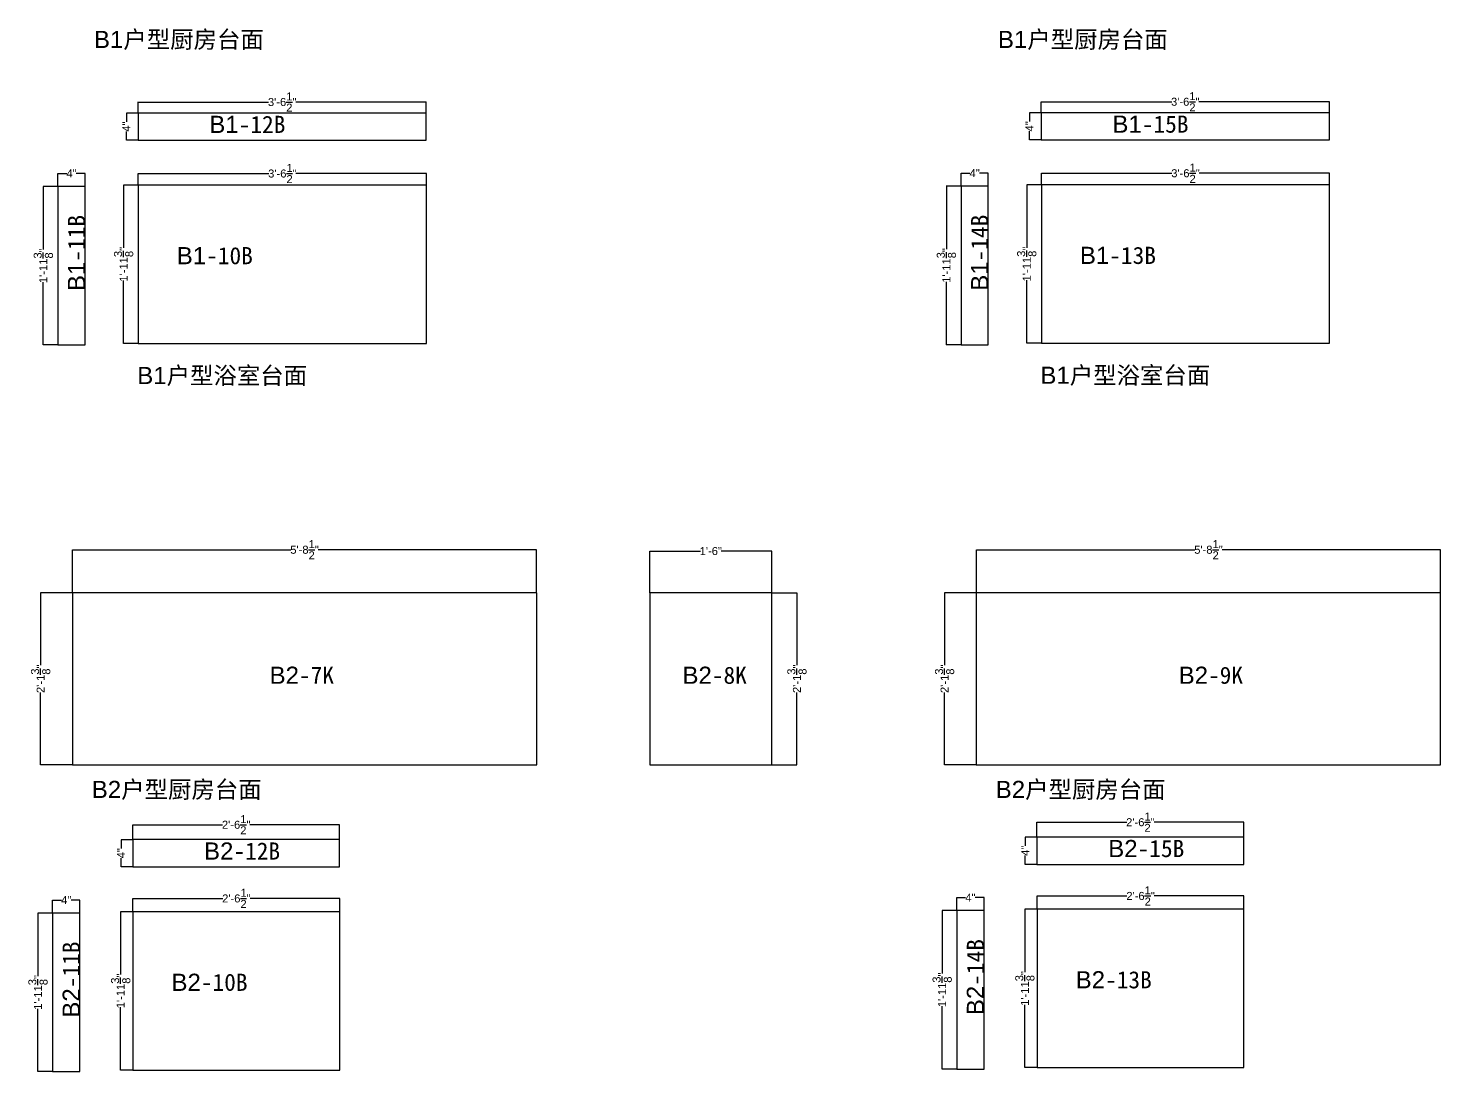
# Model space of a CAD drawing. Header units: inches. Extents: x -997106 to 39633, y -30199 to 1961.
# Drawn here: x 11702 to 16996, y -10255 to -6343 of the extents above; entities that cross this region are included whole.
import ezdxf

# ---------------------------------------------------------------- set-up
doc = ezdxf.new("R2010")
doc.units = ezdxf.units.IN
doc.header["$MEASUREMENT"] = 0
doc.layers.get('Defpoints').update_dxf_attribs({"color": 3})
doc.layers.add('编号', color=10, linetype='Continuous', plot=False)
doc.styles.get("Standard").update_dxf_attribs({"font": 'arial.ttf'})
doc.dimstyles.get("Standard").update_dxf_attribs({"dimtxt": 30, "dimasz": 1, "dimexe": 0.18, "dimexo": 0.0625, "dimgap": 0.09, "dimtad": 0, "dimtoh": 1, "dimdec": 4, "dimlfac": 0.03937, "dimzin": 0, "dimdsep": 46, "dimlunit": 4, "dimtxsty": 'Standard', "dimblk": 'ARCHTICK', "dimcen": 1, "dimadec": 0, "dimazin": 0, "dimtfac": 1, "dimtdec": 4, "dimtix": 1, "dimtofl": 0, "dimtmove": 2, "dimatfit": 3, "dimldrblk": 'ARCHTICK', "dimfxl": 1, "dimtolj": 1, "dimtzin": 0, "dimarcsym": 0})

# ---------------------------------------------------------------- blocks, each defined once
blk = doc.blocks.new('_ArchTick')
at = {"color": 0, "linetype": 'ByBlock', "const_width": 0.15}
blk.add_lwpolyline([(-0.5, -0.5), (0.5, 0.5)], dxfattribs=at)
blk = doc.blocks.new('*D186')
at = {"color": 0, "lineweight": -2, "transparency": 16777216}
for p, q in [((11867.6, -8458.8), (11867.6, -8297.6)), ((11867.6, -8297.8), (12686.7, -8297.8)), ((13607.6, -8297.8), (12788.5, -8297.8)), ((13607.6, -8458.8), (13607.6, -8297.6))]:
    blk.add_line(p, q, dxfattribs=at)
at = {"layer": 'Defpoints', "color": 0, "transparency": 16777216}
for p in [(13607.6, -8297.8), (11867.6, -8458.9), (13607.6, -8458.9)]:
    blk.add_point(p, dxfattribs=at)
at = {"color": 0, "lineweight": -2, "transparency": 16777216, "rotation": 180}
blk.add_blockref('_ArchTick', (11867.6, -8297.8), dxfattribs=at)
at = {"color": 0, "lineweight": -2, "transparency": 16777216}
blk.add_blockref('_ArchTick', (13607.6, -8297.8), dxfattribs=at)
at = {"color": 0, "transparency": 16777216, "insert": (12737.6, -8297.8), "char_height": 30, "attachment_point": 5}
blk.add_mtext('\\A1;5\'-8{\\H1x;\\S1/2;}"', dxfattribs=at)
blk = doc.blocks.new('*D187')
at = {"color": 0, "lineweight": -2, "transparency": 16777216}
for p, q in [((11867.6, -8458.9), (11748.5, -8458.9)), ((11748.6, -8458.9), (11748.6, -8730.3)), ((11748.6, -9103.9), (11748.6, -8832.5)), ((11867.6, -9103.9), (11748.5, -9103.9))]:
    blk.add_line(p, q, dxfattribs=at)
at = {"layer": 'Defpoints', "color": 0, "transparency": 16777216}
for p in [(11867.6, -8458.9), (11748.6, -9103.9), (11867.6, -9103.9)]:
    blk.add_point(p, dxfattribs=at)
at = {"color": 0, "lineweight": -2, "transparency": 16777216}
for p, rotation in [((11748.6, -8458.9), 90), ((11748.6, -9103.9), 270)]:
    blk.add_blockref('_ArchTick', p, dxfattribs=dict(at, rotation=rotation))
at = {"color": 0, "transparency": 16777216, "insert": (11748.6, -8781.4), "char_height": 30, "attachment_point": 5, "rotation": 90}
blk.add_mtext('\\A1;2\'-1{\\H1x;\\S3/8;}"', dxfattribs=at)
blk = doc.blocks.new('*D188')
at = {"color": 0, "lineweight": -2, "transparency": 16777216}
for p, q in [((14031.8, -8458.8), (14031.8, -8302.6)), ((14031.8, -8302.8), (14221.7, -8302.8)), ((14488.8, -8302.8), (14298.8, -8302.8)), ((14488.8, -8458.8), (14488.8, -8302.6))]:
    blk.add_line(p, q, dxfattribs=at)
at = {"layer": 'Defpoints', "color": 0, "transparency": 16777216}
for p in [(14488.8, -8302.8), (14031.8, -8458.9), (14488.8, -8458.9)]:
    blk.add_point(p, dxfattribs=at)
at = {"color": 0, "lineweight": -2, "transparency": 16777216, "rotation": 180}
blk.add_blockref('_ArchTick', (14031.8, -8302.8), dxfattribs=at)
at = {"color": 0, "lineweight": -2, "transparency": 16777216}
blk.add_blockref('_ArchTick', (14488.8, -8302.8), dxfattribs=at)
at = {"color": 0, "transparency": 16777216, "insert": (14260.3, -8302.8), "char_height": 30, "attachment_point": 5}
blk.add_mtext('\\A1;1\'-6"', dxfattribs=at)
blk = doc.blocks.new('*D189')
at = {"color": 0, "lineweight": -2, "transparency": 16777216}
for p, q in [((14488.8, -8458.9), (14583.2, -8458.9)), ((14583, -8458.9), (14583, -8730.3)), ((14583, -9103.9), (14583, -8832.5)), ((14488.8, -9103.9), (14583.2, -9103.9))]:
    blk.add_line(p, q, dxfattribs=at)
at = {"layer": 'Defpoints', "color": 0, "transparency": 16777216}
for p in [(14488.8, -8458.9), (14488.8, -9103.9), (14583, -9103.9)]:
    blk.add_point(p, dxfattribs=at)
at = {"color": 0, "lineweight": -2, "transparency": 16777216}
for p, rotation in [((14583, -8458.9), 90), ((14583, -9103.9), 270)]:
    blk.add_blockref('_ArchTick', p, dxfattribs=dict(at, rotation=rotation))
at = {"color": 0, "transparency": 16777216, "insert": (14583, -8781.4), "char_height": 30, "attachment_point": 5, "rotation": 90}
blk.add_mtext('\\A1;2\'-1{\\H1x;\\S3/8;}"', dxfattribs=at)
blk = doc.blocks.new('*D190')
at = {"color": 0, "lineweight": -2, "transparency": 16777216}
for p, q in [((15255.4, -8458.8), (15255.4, -8297.6)), ((15255.4, -8297.8), (16074.5, -8297.8)), ((16995.4, -8297.8), (16176.3, -8297.8)), ((16995.4, -8458.8), (16995.4, -8297.6))]:
    blk.add_line(p, q, dxfattribs=at)
at = {"layer": 'Defpoints', "color": 0, "transparency": 16777216}
for p in [(16995.4, -8297.8), (15255.4, -8458.9), (16995.4, -8458.9)]:
    blk.add_point(p, dxfattribs=at)
at = {"color": 0, "lineweight": -2, "transparency": 16777216, "rotation": 180}
blk.add_blockref('_ArchTick', (15255.4, -8297.8), dxfattribs=at)
at = {"color": 0, "lineweight": -2, "transparency": 16777216}
blk.add_blockref('_ArchTick', (16995.4, -8297.8), dxfattribs=at)
at = {"color": 0, "transparency": 16777216, "insert": (16125.4, -8297.8), "char_height": 30, "attachment_point": 5}
blk.add_mtext('\\A1;5\'-8{\\H1x;\\S1/2;}"', dxfattribs=at)
blk = doc.blocks.new('*D191')
at = {"color": 0, "lineweight": -2, "transparency": 16777216}
for p, q in [((15255.3, -8458.9), (15136.2, -8458.9)), ((15136.4, -8458.9), (15136.4, -8730.3)), ((15136.4, -9103.9), (15136.4, -8832.5)), ((15255.3, -9103.9), (15136.2, -9103.9))]:
    blk.add_line(p, q, dxfattribs=at)
at = {"layer": 'Defpoints', "color": 0, "transparency": 16777216}
for p in [(15255.4, -8458.9), (15136.4, -9103.9), (15255.4, -9103.9)]:
    blk.add_point(p, dxfattribs=at)
at = {"color": 0, "lineweight": -2, "transparency": 16777216}
for p, rotation in [((15136.4, -8458.9), 90), ((15136.4, -9103.9), 270)]:
    blk.add_blockref('_ArchTick', p, dxfattribs=dict(at, rotation=rotation))
at = {"color": 0, "transparency": 16777216, "insert": (15136.4, -8781.4), "char_height": 30, "attachment_point": 5, "rotation": 90}
blk.add_mtext('\\A1;2\'-1{\\H1x;\\S3/8;}"', dxfattribs=at)
blk = doc.blocks.new('*D813')
at = {"color": 0, "lineweight": -2, "transparency": 16777216}
for p, q in [((11813.3, -6936), (11758.3, -6936)), ((11758.5, -6936), (11758.5, -7171.9)), ((11758.5, -7530), (11758.5, -7294.1)), ((11813.3, -7530), (11758.3, -7530))]:
    blk.add_line(p, q, dxfattribs=at)
at = {"layer": 'Defpoints', "color": 0, "transparency": 16777216}
for p in [(11813.4, -6936), (11758.5, -7530), (11813.4, -7530)]:
    blk.add_point(p, dxfattribs=at)
at = {"color": 0, "lineweight": -2, "transparency": 16777216}
for p, rotation in [((11758.5, -6936), 90), ((11758.5, -7530), 270)]:
    blk.add_blockref('_ArchTick', p, dxfattribs=dict(at, rotation=rotation))
at = {"color": 0, "transparency": 16777216, "insert": (11758.5, -7233), "char_height": 30, "attachment_point": 5, "rotation": 90}
blk.add_mtext('\\A1;1\'-11{\\H1x;\\S3/8;}"', dxfattribs=at)
blk = doc.blocks.new('*D814')
at = {"color": 0, "lineweight": -2, "transparency": 16777216}
for p, q in [((11813.4, -6936), (11813.4, -6886.8)), ((11813.4, -6886.9), (11846.5, -6886.9)), ((11915.4, -6886.9), (11882.3, -6886.9)), ((11915.4, -6936), (11915.4, -6886.8))]:
    blk.add_line(p, q, dxfattribs=at)
at = {"layer": 'Defpoints', "color": 0, "transparency": 16777216}
for p in [(11915.4, -6886.9), (11813.4, -6936), (11915.4, -6936)]:
    blk.add_point(p, dxfattribs=at)
at = {"color": 0, "lineweight": -2, "transparency": 16777216, "rotation": 180}
blk.add_blockref('_ArchTick', (11813.4, -6886.9), dxfattribs=at)
at = {"color": 0, "lineweight": -2, "transparency": 16777216}
blk.add_blockref('_ArchTick', (11915.4, -6886.9), dxfattribs=at)
at = {"color": 0, "transparency": 16777216, "insert": (11864.4, -6886.9), "char_height": 30, "attachment_point": 5}
blk.add_mtext('\\A1;4"', dxfattribs=at)
blk = doc.blocks.new('*D812')
at = {"color": 0, "lineweight": -2, "transparency": 16777216}
for p, q in [((12113.8, -6660.5), (12069.8, -6660.5)), ((12069.9, -6660.5), (12069.9, -6693.6)), ((12113.8, -6762.5), (12069.8, -6762.5)), ((12069.9, -6762.5), (12069.9, -6729.4))]:
    blk.add_line(p, q, dxfattribs=at)
at = {"layer": 'Defpoints', "color": 0, "transparency": 16777216}
for p in [(12113.8, -6660.5), (12069.9, -6762.5), (12113.8, -6762.5)]:
    blk.add_point(p, dxfattribs=at)
at = {"color": 0, "lineweight": -2, "transparency": 16777216}
for p, rotation in [((12069.9, -6660.5), 90), ((12069.9, -6762.5), 270)]:
    blk.add_blockref('_ArchTick', p, dxfattribs=dict(at, rotation=rotation))
at = {"color": 0, "transparency": 16777216, "insert": (12069.9, -6711.5), "char_height": 30, "attachment_point": 5, "rotation": 90}
blk.add_mtext('\\A1;4"', dxfattribs=at)
blk = doc.blocks.new('*D815')
at = {"color": 0, "lineweight": -2, "transparency": 16777216}
for p, q in [((12114.6, -6930.6), (12114.6, -6887.2)), ((12114.6, -6887.3), (12603.7, -6887.3)), ((13194.6, -6887.3), (12705.4, -6887.3)), ((13194.6, -6930.6), (13194.6, -6887.2))]:
    blk.add_line(p, q, dxfattribs=at)
at = {"layer": 'Defpoints', "color": 0, "transparency": 16777216}
for p in [(12114.6, -6930.6), (13194.6, -6887.3), (13194.6, -6930.6)]:
    blk.add_point(p, dxfattribs=at)
at = {"color": 0, "lineweight": -2, "transparency": 16777216, "rotation": 180}
blk.add_blockref('_ArchTick', (12114.6, -6887.3), dxfattribs=at)
at = {"color": 0, "lineweight": -2, "transparency": 16777216}
blk.add_blockref('_ArchTick', (13194.6, -6887.3), dxfattribs=at)
at = {"color": 0, "transparency": 16777216, "insert": (12654.6, -6887.3), "char_height": 30, "attachment_point": 5}
blk.add_mtext('\\A1;3\'-6{\\H1x;\\S1/2;}"', dxfattribs=at)
blk = doc.blocks.new('*D816')
at = {"color": 0, "lineweight": -2, "transparency": 16777216}
for p, q in [((12113.8, -6660.4), (12113.8, -6619.1)), ((12113.8, -6619.3), (12602.9, -6619.3)), ((13193.8, -6619.3), (12704.7, -6619.3)), ((13193.8, -6660.4), (13193.8, -6619.1))]:
    blk.add_line(p, q, dxfattribs=at)
at = {"layer": 'Defpoints', "color": 0, "transparency": 16777216}
for p in [(12113.8, -6660.5), (13193.8, -6619.3), (13193.8, -6660.5)]:
    blk.add_point(p, dxfattribs=at)
at = {"color": 0, "lineweight": -2, "transparency": 16777216, "rotation": 180}
blk.add_blockref('_ArchTick', (12113.8, -6619.3), dxfattribs=at)
at = {"color": 0, "lineweight": -2, "transparency": 16777216}
blk.add_blockref('_ArchTick', (13193.8, -6619.3), dxfattribs=at)
at = {"color": 0, "transparency": 16777216, "insert": (12653.8, -6619.3), "char_height": 30, "attachment_point": 5}
blk.add_mtext('\\A1;3\'-6{\\H1x;\\S1/2;}"', dxfattribs=at)
blk = doc.blocks.new('*D817')
at = {"color": 0, "lineweight": -2, "transparency": 16777216}
for p, q in [((12114.5, -6930.6), (12059.4, -6930.6)), ((12059.6, -6930.6), (12059.6, -7166.5)), ((12059.6, -7524.6), (12059.6, -7288.7)), ((12114.5, -7524.6), (12059.4, -7524.6))]:
    blk.add_line(p, q, dxfattribs=at)
at = {"layer": 'Defpoints', "color": 0, "transparency": 16777216}
for p in [(12114.6, -6930.6), (12059.6, -7524.6), (12114.6, -7524.6)]:
    blk.add_point(p, dxfattribs=at)
at = {"color": 0, "lineweight": -2, "transparency": 16777216}
for p, rotation in [((12059.6, -6930.6), 90), ((12059.6, -7524.6), 270)]:
    blk.add_blockref('_ArchTick', p, dxfattribs=dict(at, rotation=rotation))
at = {"color": 0, "transparency": 16777216, "insert": (12059.6, -7227.6), "char_height": 30, "attachment_point": 5, "rotation": 90}
blk.add_mtext('\\A1;1\'-11{\\H1x;\\S3/8;}"', dxfattribs=at)
blk = doc.blocks.new('*D819')
at = {"color": 0, "lineweight": -2, "transparency": 16777216}
for p, q in [((15198, -6935), (15142.9, -6935)), ((15143.1, -6935), (15143.1, -7170.9)), ((15143.1, -7529), (15143.1, -7293.1)), ((15198, -7529), (15142.9, -7529))]:
    blk.add_line(p, q, dxfattribs=at)
at = {"layer": 'Defpoints', "color": 0, "transparency": 16777216}
for p in [(15198.1, -6935), (15143.1, -7529), (15198.1, -7529)]:
    blk.add_point(p, dxfattribs=at)
at = {"color": 0, "lineweight": -2, "transparency": 16777216}
for p, rotation in [((15143.1, -6935), 90), ((15143.1, -7529), 270)]:
    blk.add_blockref('_ArchTick', p, dxfattribs=dict(at, rotation=rotation))
at = {"color": 0, "transparency": 16777216, "insert": (15143.1, -7232), "char_height": 30, "attachment_point": 5, "rotation": 90}
blk.add_mtext('\\A1;1\'-11{\\H1x;\\S3/8;}"', dxfattribs=at)
blk = doc.blocks.new('*D820')
at = {"color": 0, "lineweight": -2, "transparency": 16777216}
for p, q in [((15198.1, -6935), (15198.1, -6885.8)), ((15198.1, -6885.9), (15231.1, -6885.9)), ((15300.1, -6885.9), (15267, -6885.9)), ((15300.1, -6935), (15300.1, -6885.8))]:
    blk.add_line(p, q, dxfattribs=at)
at = {"layer": 'Defpoints', "color": 0, "transparency": 16777216}
for p in [(15300.1, -6885.9), (15198.1, -6935), (15300.1, -6935)]:
    blk.add_point(p, dxfattribs=at)
at = {"color": 0, "lineweight": -2, "transparency": 16777216, "rotation": 180}
blk.add_blockref('_ArchTick', (15198.1, -6885.9), dxfattribs=at)
at = {"color": 0, "lineweight": -2, "transparency": 16777216}
blk.add_blockref('_ArchTick', (15300.1, -6885.9), dxfattribs=at)
at = {"color": 0, "transparency": 16777216, "insert": (15249.1, -6885.9), "char_height": 30, "attachment_point": 5}
blk.add_mtext('\\A1;4"', dxfattribs=at)
blk = doc.blocks.new('*D818')
at = {"color": 0, "lineweight": -2, "transparency": 16777216}
for p, q in [((15498.4, -6659.5), (15454.4, -6659.5)), ((15454.6, -6659.5), (15454.6, -6692.6)), ((15498.4, -6761.5), (15454.4, -6761.5)), ((15454.6, -6761.5), (15454.6, -6728.4))]:
    blk.add_line(p, q, dxfattribs=at)
at = {"layer": 'Defpoints', "color": 0, "transparency": 16777216}
for p in [(15498.5, -6659.5), (15454.6, -6761.5), (15498.5, -6761.5)]:
    blk.add_point(p, dxfattribs=at)
at = {"color": 0, "lineweight": -2, "transparency": 16777216}
for p, rotation in [((15454.6, -6659.5), 90), ((15454.6, -6761.5), 270)]:
    blk.add_blockref('_ArchTick', p, dxfattribs=dict(at, rotation=rotation))
at = {"color": 0, "transparency": 16777216, "insert": (15454.6, -6710.5), "char_height": 30, "attachment_point": 5, "rotation": 90}
blk.add_mtext('\\A1;4"', dxfattribs=at)
blk = doc.blocks.new('*D821')
at = {"color": 0, "lineweight": -2, "transparency": 16777216}
for p, q in [((15499.2, -6929.6), (15499.2, -6886.2)), ((15499.2, -6886.3), (15988.3, -6886.3)), ((16579.2, -6886.3), (16090.1, -6886.3)), ((16579.2, -6929.6), (16579.2, -6886.2))]:
    blk.add_line(p, q, dxfattribs=at)
at = {"layer": 'Defpoints', "color": 0, "transparency": 16777216}
for p in [(15499.2, -6929.6), (16579.2, -6886.3), (16579.2, -6929.6)]:
    blk.add_point(p, dxfattribs=at)
at = {"color": 0, "lineweight": -2, "transparency": 16777216, "rotation": 180}
blk.add_blockref('_ArchTick', (15499.2, -6886.3), dxfattribs=at)
at = {"color": 0, "lineweight": -2, "transparency": 16777216}
blk.add_blockref('_ArchTick', (16579.2, -6886.3), dxfattribs=at)
at = {"color": 0, "transparency": 16777216, "insert": (16039.2, -6886.3), "char_height": 30, "attachment_point": 5}
blk.add_mtext('\\A1;3\'-6{\\H1x;\\S1/2;}"', dxfattribs=at)
blk = doc.blocks.new('*D822')
at = {"color": 0, "lineweight": -2, "transparency": 16777216}
for p, q in [((15498.5, -6659.4), (15498.5, -6618.1)), ((15498.5, -6618.3), (15987.6, -6618.3)), ((16578.5, -6618.3), (16089.4, -6618.3)), ((16578.5, -6659.4), (16578.5, -6618.1))]:
    blk.add_line(p, q, dxfattribs=at)
at = {"layer": 'Defpoints', "color": 0, "transparency": 16777216}
for p in [(15498.5, -6659.5), (16578.5, -6618.3), (16578.5, -6659.5)]:
    blk.add_point(p, dxfattribs=at)
at = {"color": 0, "lineweight": -2, "transparency": 16777216, "rotation": 180}
blk.add_blockref('_ArchTick', (15498.5, -6618.3), dxfattribs=at)
at = {"color": 0, "lineweight": -2, "transparency": 16777216}
blk.add_blockref('_ArchTick', (16578.5, -6618.3), dxfattribs=at)
at = {"color": 0, "transparency": 16777216, "insert": (16038.5, -6618.3), "char_height": 30, "attachment_point": 5}
blk.add_mtext('\\A1;3\'-6{\\H1x;\\S1/2;}"', dxfattribs=at)
blk = doc.blocks.new('*D823')
at = {"color": 0, "lineweight": -2, "transparency": 16777216}
for p, q in [((15499.2, -6929.6), (15444.1, -6929.6)), ((15444.3, -6929.6), (15444.3, -7165.5)), ((15444.3, -7523.6), (15444.3, -7287.7)), ((15499.2, -7523.6), (15444.1, -7523.6))]:
    blk.add_line(p, q, dxfattribs=at)
at = {"layer": 'Defpoints', "color": 0, "transparency": 16777216}
for p in [(15499.2, -6929.6), (15444.3, -7523.6), (15499.2, -7523.6)]:
    blk.add_point(p, dxfattribs=at)
at = {"color": 0, "lineweight": -2, "transparency": 16777216}
for p, rotation in [((15444.3, -6929.6), 90), ((15444.3, -7523.6), 270)]:
    blk.add_blockref('_ArchTick', p, dxfattribs=dict(at, rotation=rotation))
at = {"color": 0, "transparency": 16777216, "insert": (15444.3, -7226.6), "char_height": 30, "attachment_point": 5, "rotation": 90}
blk.add_mtext('\\A1;1\'-11{\\H1x;\\S3/8;}"', dxfattribs=at)
blk = doc.blocks.new('*D946')
at = {"color": 0, "lineweight": -2, "transparency": 16777216}
for p, q in [((11793.5, -9660.1), (11738.5, -9660.1)), ((11738.6, -9660.1), (11738.6, -9896)), ((11738.6, -10254.1), (11738.6, -10018.2)), ((11793.5, -10254.1), (11738.5, -10254.1))]:
    blk.add_line(p, q, dxfattribs=at)
at = {"layer": 'Defpoints', "color": 0, "transparency": 16777216}
for p in [(11793.6, -9660.1), (11738.6, -10254.1), (11793.6, -10254.1)]:
    blk.add_point(p, dxfattribs=at)
at = {"color": 0, "lineweight": -2, "transparency": 16777216}
for p, rotation in [((11738.6, -9660.1), 90), ((11738.6, -10254.1), 270)]:
    blk.add_blockref('_ArchTick', p, dxfattribs=dict(at, rotation=rotation))
at = {"color": 0, "transparency": 16777216, "insert": (11738.6, -9957.1), "char_height": 30, "attachment_point": 5, "rotation": 90}
blk.add_mtext('\\A1;1\'-11{\\H1x;\\S3/8;}"', dxfattribs=at)
blk = doc.blocks.new('*D947')
at = {"color": 0, "lineweight": -2, "transparency": 16777216}
for p, q in [((11793.6, -9660.1), (11793.6, -9610.8)), ((11793.6, -9611), (11826.7, -9611)), ((11895.6, -9611), (11862.5, -9611)), ((11895.6, -9660.1), (11895.6, -9610.8))]:
    blk.add_line(p, q, dxfattribs=at)
at = {"layer": 'Defpoints', "color": 0, "transparency": 16777216}
for p in [(11895.6, -9611), (11793.6, -9660.1), (11895.6, -9660.1)]:
    blk.add_point(p, dxfattribs=at)
at = {"color": 0, "lineweight": -2, "transparency": 16777216, "rotation": 180}
blk.add_blockref('_ArchTick', (11793.6, -9611), dxfattribs=at)
at = {"color": 0, "lineweight": -2, "transparency": 16777216}
blk.add_blockref('_ArchTick', (11895.6, -9611), dxfattribs=at)
at = {"color": 0, "transparency": 16777216, "insert": (11844.6, -9611), "char_height": 30, "attachment_point": 5}
blk.add_mtext('\\A1;4"', dxfattribs=at)
blk = doc.blocks.new('*D933')
at = {"color": 0, "lineweight": -2, "transparency": 16777216}
for p, q in [((12093.9, -9384.6), (12049.9, -9384.6)), ((12050.1, -9384.6), (12050.1, -9417.6)), ((12050.1, -9486.6), (12050.1, -9453.5)), ((12093.9, -9486.6), (12049.9, -9486.6))]:
    blk.add_line(p, q, dxfattribs=at)
at = {"layer": 'Defpoints', "color": 0, "transparency": 16777216}
for p in [(12094, -9384.6), (12050.1, -9486.6), (12094, -9486.6)]:
    blk.add_point(p, dxfattribs=at)
at = {"color": 0, "lineweight": -2, "transparency": 16777216}
for p, rotation in [((12050.1, -9384.6), 90), ((12050.1, -9486.6), 270)]:
    blk.add_blockref('_ArchTick', p, dxfattribs=dict(at, rotation=rotation))
at = {"color": 0, "transparency": 16777216, "insert": (12050.1, -9435.6), "char_height": 30, "attachment_point": 5, "rotation": 90}
blk.add_mtext('\\A1;4"', dxfattribs=at)
blk = doc.blocks.new('*D948')
at = {"color": 0, "lineweight": -2, "transparency": 16777216}
for p, q in [((12094, -9382.9), (12094, -9328.5)), ((12094, -9328.7), (12430.4, -9328.7)), ((12869, -9328.7), (12532.7, -9328.7)), ((12869, -9384.5), (12869, -9328.5))]:
    blk.add_line(p, q, dxfattribs=at)
at = {"layer": 'Defpoints', "color": 0, "transparency": 16777216}
for p in [(12869, -9328.7), (12094, -9382.9), (12869, -9384.6)]:
    blk.add_point(p, dxfattribs=at)
at = {"color": 0, "lineweight": -2, "transparency": 16777216, "rotation": 180}
blk.add_blockref('_ArchTick', (12094, -9328.7), dxfattribs=at)
at = {"color": 0, "lineweight": -2, "transparency": 16777216}
blk.add_blockref('_ArchTick', (12869, -9328.7), dxfattribs=at)
at = {"color": 0, "transparency": 16777216, "insert": (12481.5, -9328.7), "char_height": 30, "attachment_point": 5}
blk.add_mtext('\\A1;2\'-6{\\H1x;\\S1/2;}"', dxfattribs=at)
blk = doc.blocks.new('*D949')
at = {"color": 0, "lineweight": -2, "transparency": 16777216}
for p, q in [((12094.7, -9654.6), (12094.7, -9604.7)), ((12094.7, -9604.9), (12431.1, -9604.9)), ((12869.7, -9604.9), (12533.4, -9604.9)), ((12869.7, -9654.6), (12869.7, -9604.7))]:
    blk.add_line(p, q, dxfattribs=at)
at = {"layer": 'Defpoints', "color": 0, "transparency": 16777216}
for p in [(12869.7, -9604.9), (12094.7, -9654.7), (12869.7, -9654.7)]:
    blk.add_point(p, dxfattribs=at)
at = {"color": 0, "lineweight": -2, "transparency": 16777216, "rotation": 180}
blk.add_blockref('_ArchTick', (12094.7, -9604.9), dxfattribs=at)
at = {"color": 0, "lineweight": -2, "transparency": 16777216}
blk.add_blockref('_ArchTick', (12869.7, -9604.9), dxfattribs=at)
at = {"color": 0, "transparency": 16777216, "insert": (12482.2, -9604.9), "char_height": 30, "attachment_point": 5}
blk.add_mtext('\\A1;2\'-6{\\H1x;\\S1/2;}"', dxfattribs=at)
blk = doc.blocks.new('*D950')
at = {"color": 0, "lineweight": -2, "transparency": 16777216}
for p, q in [((12094.7, -9654.7), (12048.4, -9654.7)), ((12048.5, -9654.7), (12048.5, -9890.6)), ((12048.5, -10248.7), (12048.5, -10012.8)), ((12094.7, -10248.7), (12048.4, -10248.7))]:
    blk.add_line(p, q, dxfattribs=at)
at = {"layer": 'Defpoints', "color": 0, "transparency": 16777216}
for p in [(12094.7, -9654.7), (12048.5, -10248.7), (12094.7, -10248.7)]:
    blk.add_point(p, dxfattribs=at)
at = {"color": 0, "lineweight": -2, "transparency": 16777216}
for p, rotation in [((12048.5, -9654.7), 90), ((12048.5, -10248.7), 270)]:
    blk.add_blockref('_ArchTick', p, dxfattribs=dict(at, rotation=rotation))
at = {"color": 0, "transparency": 16777216, "insert": (12048.5, -9951.7), "char_height": 30, "attachment_point": 5, "rotation": 90}
blk.add_mtext('\\A1;1\'-11{\\H1x;\\S3/8;}"', dxfattribs=at)
blk = doc.blocks.new('*D951')
at = {"color": 0, "lineweight": -2, "transparency": 16777216}
for p, q in [((15182.2, -9650.7), (15127.2, -9650.7)), ((15127.3, -9650.7), (15127.3, -9886.6)), ((15127.3, -10244.7), (15127.3, -10008.8)), ((15182.2, -10244.7), (15127.2, -10244.7))]:
    blk.add_line(p, q, dxfattribs=at)
at = {"layer": 'Defpoints', "color": 0, "transparency": 16777216}
for p in [(15182.3, -9650.7), (15127.3, -10244.7), (15182.3, -10244.7)]:
    blk.add_point(p, dxfattribs=at)
at = {"color": 0, "lineweight": -2, "transparency": 16777216}
for p, rotation in [((15127.3, -9650.7), 90), ((15127.3, -10244.7), 270)]:
    blk.add_blockref('_ArchTick', p, dxfattribs=dict(at, rotation=rotation))
at = {"color": 0, "transparency": 16777216, "insert": (15127.3, -9947.7), "char_height": 30, "attachment_point": 5, "rotation": 90}
blk.add_mtext('\\A1;1\'-11{\\H1x;\\S3/8;}"', dxfattribs=at)
blk = doc.blocks.new('*D952')
at = {"color": 0, "lineweight": -2, "transparency": 16777216}
for p, q in [((15182.3, -9650.6), (15182.3, -9601.4)), ((15182.3, -9601.6), (15215.4, -9601.6)), ((15284.3, -9601.6), (15251.2, -9601.6)), ((15284.3, -9650.6), (15284.3, -9601.4))]:
    blk.add_line(p, q, dxfattribs=at)
at = {"layer": 'Defpoints', "color": 0, "transparency": 16777216}
for p in [(15284.3, -9601.6), (15182.3, -9650.7), (15284.3, -9650.7)]:
    blk.add_point(p, dxfattribs=at)
at = {"color": 0, "lineweight": -2, "transparency": 16777216, "rotation": 180}
blk.add_blockref('_ArchTick', (15182.3, -9601.6), dxfattribs=at)
at = {"color": 0, "lineweight": -2, "transparency": 16777216}
blk.add_blockref('_ArchTick', (15284.3, -9601.6), dxfattribs=at)
at = {"color": 0, "transparency": 16777216, "insert": (15233.3, -9601.6), "char_height": 30, "attachment_point": 5}
blk.add_mtext('\\A1;4"', dxfattribs=at)
blk = doc.blocks.new('*D934')
at = {"color": 0, "lineweight": -2, "transparency": 16777216}
for p, q in [((15482.7, -9375.2), (15438.7, -9375.2)), ((15438.8, -9375.2), (15438.8, -9408.2)), ((15438.8, -9477.2), (15438.8, -9444.1)), ((15482.7, -9477.2), (15438.7, -9477.2))]:
    blk.add_line(p, q, dxfattribs=at)
at = {"layer": 'Defpoints', "color": 0, "transparency": 16777216}
for p in [(15482.7, -9375.2), (15438.8, -9477.2), (15482.7, -9477.2)]:
    blk.add_point(p, dxfattribs=at)
at = {"color": 0, "lineweight": -2, "transparency": 16777216}
for p, rotation in [((15438.8, -9375.2), 90), ((15438.8, -9477.2), 270)]:
    blk.add_blockref('_ArchTick', p, dxfattribs=dict(at, rotation=rotation))
at = {"color": 0, "transparency": 16777216, "insert": (15438.8, -9426.2), "char_height": 30, "attachment_point": 5, "rotation": 90}
blk.add_mtext('\\A1;4"', dxfattribs=at)
blk = doc.blocks.new('*D953')
at = {"color": 0, "lineweight": -2, "transparency": 16777216}
for p, q in [((15482.7, -9373.4), (15482.7, -9319.1)), ((15482.7, -9319.2), (15819.1, -9319.2)), ((16257.7, -9319.2), (15921.4, -9319.2)), ((16257.7, -9375.1), (16257.7, -9319.1))]:
    blk.add_line(p, q, dxfattribs=at)
at = {"layer": 'Defpoints', "color": 0, "transparency": 16777216}
for p in [(16257.7, -9319.2), (15482.7, -9373.5), (16257.7, -9375.2)]:
    blk.add_point(p, dxfattribs=at)
at = {"color": 0, "lineweight": -2, "transparency": 16777216, "rotation": 180}
blk.add_blockref('_ArchTick', (15482.7, -9319.2), dxfattribs=at)
at = {"color": 0, "lineweight": -2, "transparency": 16777216}
blk.add_blockref('_ArchTick', (16257.7, -9319.2), dxfattribs=at)
at = {"color": 0, "transparency": 16777216, "insert": (15870.2, -9319.2), "char_height": 30, "attachment_point": 5}
blk.add_mtext('\\A1;2\'-6{\\H1x;\\S1/2;}"', dxfattribs=at)
blk = doc.blocks.new('*D954')
at = {"color": 0, "lineweight": -2, "transparency": 16777216}
for p, q in [((15483.5, -9645.2), (15483.5, -9595.3)), ((15483.5, -9595.5), (15819.8, -9595.5)), ((16258.5, -9595.5), (15922.1, -9595.5)), ((16258.5, -9645.2), (16258.5, -9595.3))]:
    blk.add_line(p, q, dxfattribs=at)
at = {"layer": 'Defpoints', "color": 0, "transparency": 16777216}
for p in [(16258.5, -9595.5), (15483.5, -9645.3), (16258.5, -9645.3)]:
    blk.add_point(p, dxfattribs=at)
at = {"color": 0, "lineweight": -2, "transparency": 16777216, "rotation": 180}
blk.add_blockref('_ArchTick', (15483.5, -9595.5), dxfattribs=at)
at = {"color": 0, "lineweight": -2, "transparency": 16777216}
blk.add_blockref('_ArchTick', (16258.5, -9595.5), dxfattribs=at)
at = {"color": 0, "transparency": 16777216, "insert": (15871, -9595.5), "char_height": 30, "attachment_point": 5}
blk.add_mtext('\\A1;2\'-6{\\H1x;\\S1/2;}"', dxfattribs=at)
blk = doc.blocks.new('*D955')
at = {"color": 0, "lineweight": -2, "transparency": 16777216}
for p, q in [((15483.4, -9645.3), (15437.1, -9645.3)), ((15437.3, -9645.3), (15437.3, -9881.2)), ((15437.3, -10239.3), (15437.3, -10003.4)), ((15483.4, -10239.3), (15437.1, -10239.3))]:
    blk.add_line(p, q, dxfattribs=at)
at = {"layer": 'Defpoints', "color": 0, "transparency": 16777216}
for p in [(15483.5, -9645.3), (15437.3, -10239.3), (15483.5, -10239.3)]:
    blk.add_point(p, dxfattribs=at)
at = {"color": 0, "lineweight": -2, "transparency": 16777216}
for p, rotation in [((15437.3, -9645.3), 90), ((15437.3, -10239.3), 270)]:
    blk.add_blockref('_ArchTick', p, dxfattribs=dict(at, rotation=rotation))
at = {"color": 0, "transparency": 16777216, "insert": (15437.3, -9942.3), "char_height": 30, "attachment_point": 5, "rotation": 90}
blk.add_mtext('\\A1;1\'-11{\\H1x;\\S3/8;}"', dxfattribs=at)

msp = doc.modelspace()

# ---------------------------------------------------------------- linework, layer by layer
for points in [[(12113.82189, -6762.49852), (13193.82189, -6762.49852), (13193.82189, -6660.49852), (12113.82189, -6660.49852)], [(15498.4822, -6761.49852), (16578.4822, -6761.49852), (16578.4822, -6659.49852), (15498.4822, -6659.49852)], [(12114.55517, -7524.63089), (13194.55517, -7524.63089), (13194.55517, -6930.63089), (12114.55517, -6930.63089)], [(15499.21549, -7523.63089), (16579.21549, -7523.63089), (16579.21549, -6929.63089), (15499.21549, -6929.63089)], [(11813.39752, -7530.04238), (11915.39752, -7530.04238), (11915.39752, -6936.04238), (11813.39752, -6936.04238)], [(15198.05784, -7529.04238), (15300.05784, -7529.04238), (15300.05784, -6935.04238), (15198.05784, -6935.04238)], [(11867.6457, -9103.88828), (13607.6457, -9103.88828), (13607.6457, -8458.88828), (11867.6457, -8458.88828)], [(14031.75985, -9103.88828), (14488.75985, -9103.88828), (14488.75985, -8458.88828), (14031.75985, -8458.88828)], [(15255.36117, -9103.88828), (16995.36117, -9103.88828), (16995.36117, -8458.88828), (15255.36117, -8458.88828)], [(12094.01, -9486.57448), (12869.01, -9486.57448), (12869.01, -9384.57448), (12094.01, -9384.57448)], [(15482.71967, -9477.16015), (16257.71967, -9477.16015), (16257.71967, -9375.16015), (15482.71967, -9375.16015)], [(11793.58563, -10254.11833), (11895.58563, -10254.11833), (11895.58563, -9660.11833), (11793.58563, -9660.11833)], [(12094.74328, -10248.70685), (12869.74328, -10248.70685), (12869.74328, -9654.70685), (12094.74328, -9654.70685)], [(15182.29531, -10244.70401), (15284.29531, -10244.70401), (15284.29531, -9650.70401), (15182.29531, -9650.70401)], [(15483.45296, -10239.29252), (16258.45296, -10239.29252), (16258.45296, -9645.29252), (15483.45296, -9645.29252)]]:
    msp.add_lwpolyline(points, close=True)

# ---------------------------------------------------------------- texts
at = {"char_height": 64.3508622, "attachment_point": 1}
for s, insert in [('B1{\\fSimSun|b0|i0|c134|p2;户型厨房台面}', (11948.595, -6352.51737)), ('B1{\\fSimSun|b0|i0|c134|p2;户型厨房台面}', (15336.31048, -6352.51737)), ('B1{\\fSimSun|b0|i0|c134|p2;户型浴室台面}', (12110.74994, -7612.34775)), ('B1{\\fSimSun|b0|i0|c134|p2;户型浴室台面}', (15495.41026, -7611.34775)), ('B2{\\fSimSun|b0|i0|c134|p2;户型厨房台面}', (11940.4131, -9164.15701)), ('B2{\\fSimSun|b0|i0|c134|p2;户型厨房台面}', (15328.12857, -9164.15701))]:
    msp.add_mtext(s, dxfattribs=dict(at, insert=insert))
at = {"layer": '编号', "char_height": 64.3508622, "attachment_point": 1}
for s, insert in [('B1{\\fSimSun|b0|i0|c134|p2;-15B}', (15765.49175, -6669.9454)), ('B1{\\fSimSun|b0|i0|c134|p2;-12B}', (12380.83143, -6670.9454)), ('B1{\\fSimSun|b0|i0|c134|p2;-10B}', (12258.89938, -7163.01666)), ('B1{\\fSimSun|b0|i0|c134|p2;-13B}', (15643.5597, -7162.01666)), ('B2{\\fSimSun|b0|i0|c134|p2;-7K}', (12606.79911, -8735.98948)), ('B2{\\fSimSun|b0|i0|c134|p2;-8K}', (14154.1329, -8735.98948)), ('B2{\\fSimSun|b0|i0|c134|p2;-9K}', (16013.753, -8735.98948)), ('B2{\\fSimSun|b0|i0|c134|p2;-12B}', (12361.01954, -9395.02136)), ('B2{\\fSimSun|b0|i0|c134|p2;-15B}', (15749.72922, -9385.60703)), ('B2{\\fSimSun|b0|i0|c134|p2;-10B}', (12239.08749, -9887.09262)), ('B2{\\fSimSun|b0|i0|c134|p2;-13B}', (15627.79717, -9877.67829))]:
    msp.add_mtext(s, dxfattribs=dict(at, insert=insert))
at = {"layer": '编号', "char_height": 64.3508622, "attachment_point": 1, "rotation": 90}
for s, insert in [('B1{\\fSimSun|b0|i0|c134|p2;-11B}', (11850.78328, -7327.7117)), ('B1{\\fSimSun|b0|i0|c134|p2;-14B}', (15235.4436, -7326.7117)), ('B2{\\fSimSun|b0|i0|c134|p2;-11B}', (11830.97139, -10051.78766)), ('B2{\\fSimSun|b0|i0|c134|p2;-14B}', (15219.68107, -10042.37333))]:
    msp.add_mtext(s, dxfattribs=dict(at, insert=insert))

# ---------------------------------------------------------------- dimensions: what is measured, and where the dimension line sits
for base, p1, p2, picture, middle in [((13193.82189, -6619.2819), (12113.82189, -6660.49852), (13193.82189, -6660.49852), '*D816', (12653.82189, -6619.2819)), ((16578.4822, -6618.2819), (15498.4822, -6659.49852), (16578.4822, -6659.49852), '*D822', (16038.4822, -6618.2819)), ((11915.39752, -6886.94152), (11813.39752, -6936.04238), (11915.39752, -6936.04238), '*D814', (11864.39752, -6886.94152)), ((13194.55517, -6887.33561), (12114.55517, -6930.63089), (13194.55517, -6930.63089), '*D815', (12654.55517, -6887.33561)), ((15300.05784, -6885.94152), (15198.05784, -6935.04238), (15300.05784, -6935.04238), '*D820', (15249.05784, -6885.94152)), ((16579.21549, -6886.33561), (15499.21549, -6929.63089), (16579.21549, -6929.63089), '*D821', (16039.21549, -6886.33561)), ((13607.6457, -8297.82551), (11867.6457, -8458.88828), (13607.6457, -8458.88828), '*D186', (12737.6457, -8297.82551)), ((14488.75985, -8302.78886), (14031.75985, -8458.88828), (14488.75985, -8458.88828), '*D188', (14260.25985, -8302.78886)), ((16995.36117, -8297.82551), (15255.36117, -8458.88828), (16995.36117, -8458.88828), '*D190', (16125.36117, -8297.82551)), ((12869.0099952712, -9328.6578721893), (12094.0099952712, -9382.9172788383), (12869.0099952712, -9384.5744785724), '*D948', (12481.5099952712, -9328.6578721893)), ((16257.7196748247, -9319.2435434475), (15482.7196748247, -9373.5029500965), (16257.7196748247, -9375.1601498306), '*D953', (15870.2196748247, -9319.2435434475)), ((12869.7432815864, -9604.8876890177), (12094.7432815864, -9654.7068507188), (12869.7432815864, -9654.7068507188), '*D949', (12482.2432815864, -9604.8876890177)), ((16258.4529611399, -9595.4733602759), (15483.4529611399, -9645.292521977), (16258.4529611399, -9645.292521977), '*D954', (15870.9529611399, -9595.4733602759)), ((11895.58563, -9611.01748), (11793.58563, -9660.11833), (11895.58563, -9660.11833), '*D947', (11844.58563, -9611.01748)), ((15284.29531, -9601.60315), (15182.29531, -9650.70401), (15284.29531, -9650.70401), '*D952', (15233.29531, -9601.60315))]:
    dim = msp.add_linear_dim(base=base, p1=p1, p2=p2, dimstyle='Standard')
    dim.commit()
    dim.dimension.update_dxf_attribs({"geometry": picture, "text_midpoint": middle})
for base, p1, p2, picture, middle in [((12069.93389, -6762.49852), (12113.82189, -6660.49852), (12113.82189, -6762.49852), '*D812', (12069.93389, -6711.49852)), ((15454.59421, -6761.49852), (15498.4822, -6659.49852), (15498.4822, -6761.49852), '*D818', (15454.59421, -6710.49852)), ((12059.60462, -7524.63089), (12114.55517, -6930.63089), (12114.55517, -7524.63089), '*D817', (12059.60462, -7227.63089)), ((15143.11214, -7529.04238), (15198.05784, -6935.04238), (15198.05784, -7529.04238), '*D819', (15143.11214, -7232.04238)), ((15444.26494, -7523.63089), (15499.21549, -6929.63089), (15499.21549, -7523.63089), '*D823', (15444.26494, -7226.63089)), ((11758.45182, -7530.04238), (11813.39752, -6936.04238), (11813.39752, -7530.04238), '*D813', (11758.45182, -7233.04238)), ((11748.6371013595, -9103.8882771844), (11867.6456957483, -8458.8882771844), (11867.6456957483, -9103.8882771844), '*D187', (11748.6371013595, -8781.3882771844)), ((14583.0098258603, -9103.8882771844), (14488.7598462356, -8458.8882771844), (14488.7598462356, -9103.8882771844), '*D189', (14583.0098258602, -8781.3882771844)), ((15136.3525731252, -9103.8882771844), (15255.361167514, -8458.8882771844), (15255.361167514, -9103.8882771844), '*D191', (15136.3525731252, -8781.3882771844)), ((12050.122, -9486.57448), (12094.01, -9384.57448), (12094.01, -9486.57448), '*D933', (12050.122, -9435.57448)), ((15438.83168, -9477.16015), (15482.71967, -9375.16015), (15482.71967, -9477.16015), '*D934', (15438.83168, -9426.16015)), ((11738.63993, -10254.11833), (11793.58563, -9660.11833), (11793.58563, -10254.11833), '*D946', (11738.63993, -9957.11833)), ((12048.54767, -10248.70685), (12094.74328, -9654.70685), (12094.74328, -10248.70685), '*D950', (12048.54767, -9951.70685)), ((15127.34961, -10244.70401), (15182.29531, -9650.70401), (15182.29531, -10244.70401), '*D951', (15127.34961, -9947.70401)), ((15437.25735, -10239.29252), (15483.45296, -9645.29252), (15483.45296, -10239.29252), '*D955', (15437.25735, -9942.29252))]:
    dim = msp.add_linear_dim(base=base, p1=p1, p2=p2, angle=90, dimstyle='Standard')
    dim.commit()
    dim.dimension.update_dxf_attribs({"geometry": picture, "text_midpoint": middle})

doc.saveas('drawing.dxf')
